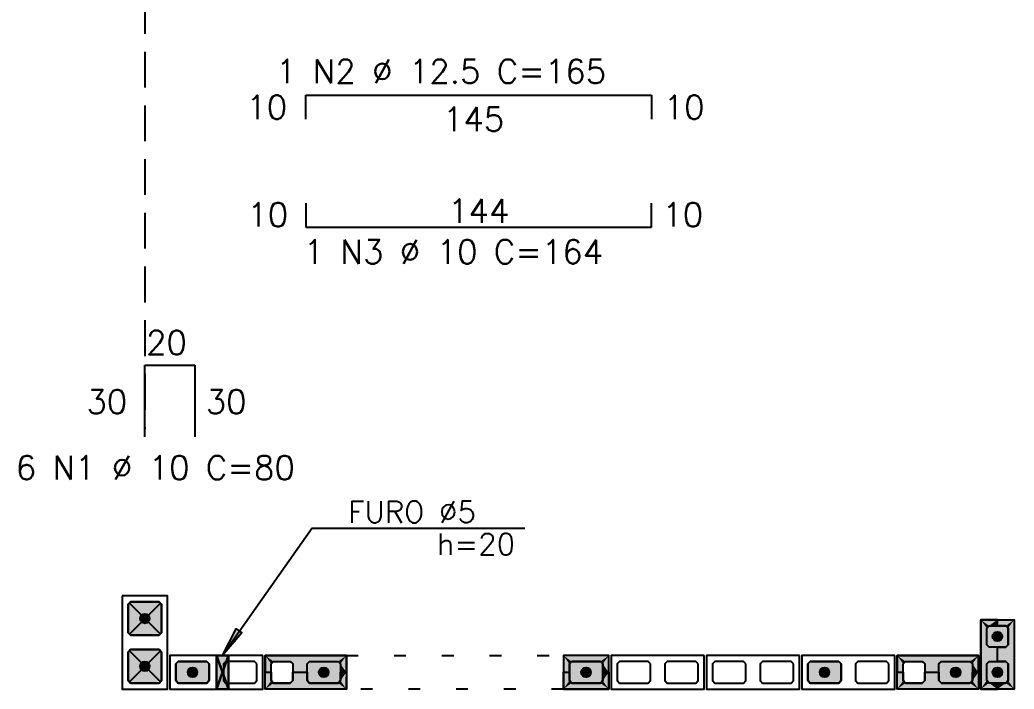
# Model space of a CAD drawing. Extents: x -3 to 120, y -1 to 61.
# Drawn here: x 65.05 to 73.39, y 18.66 to 24.27 of the extents above; entities that cross this region are included whole.
import ezdxf

# ---------------------------------------------------------------- set-up
doc = ezdxf.new("R2010")
doc.units = 0
doc.header["$MEASUREMENT"] = 0
doc.linetypes.add('ESTILO_TQS_0001', pattern=[0.45, 0.3, -0.15])
doc.linetypes.add('ESTILO_TQS_0002', pattern=[0.4, 0.1, -0.3])
for name, color, linetype in [('PENA_01', 1, 'CONTINUOUS'), ('PENA_02', 2, 'CONTINUOUS'), ('PENA_03', 3, 'CONTINUOUS'), ('PENA_05', 5, 'CONTINUOUS'), ('PENA_09', 254, 'CONTINUOUS'), ('PENA_11', 252, 'CONTINUOUS'), ('PENA_21', 100, 'CONTINUOUS'), ('PENA_23', 50, 'CONTINUOUS'), ('PENA_27', 21, 'CONTINUOUS')]:
    doc.layers.add(name, color=color, linetype=linetype)
doc.styles.get("Standard").update_dxf_attribs({"font": 'ROMANS.SHX'})

msp = doc.modelspace()

# ---------------------------------------------------------------- linework, layer by layer
at = {"layer": 'PENA_01', "linetype": 'ESTILO_TQS_0001'}
msp.add_line((66.1013, 25.8022), (66.1013, 20.8388), dxfattribs=at)
at = {"layer": 'PENA_01', "linetype": 'Continuous'}
for p, q in [((66.2313, 19.3822), (65.9713, 19.1222)), ((66.2313, 19.1222), (65.9713, 19.3822)), ((66.2313, 18.7222), (65.9713, 18.9822)), ((66.2313, 18.9822), (65.9713, 18.7222))]:
    msp.add_line(p, q, dxfattribs=at)
at = {"layer": 'PENA_01', "linetype": 'ESTILO_TQS_0001'}
for points in [[(73.1813, 19.0122), (73.1613, 19.0322), (73.1613, 19.1722), (73.1813, 19.1922), (73.3213, 19.1922), (73.3413, 19.1722), (73.3413, 19.0322), (73.3213, 19.0122), (73.1813, 19.0122)], [(73.1813, 18.7122), (73.1613, 18.7322), (73.1613, 18.8722), (73.1813, 18.8922), (73.3213, 18.8922), (73.3413, 18.8722), (73.3413, 18.7322), (73.3213, 18.7122), (73.1813, 18.7122)]]:
    msp.add_lwpolyline(points, dxfattribs=at)
at = {"layer": 'PENA_01', "linetype": 'Continuous'}
for points in [[(66.6413, 18.8722), (66.6213, 18.8922), (66.3813, 18.8922), (66.3613, 18.8722), (66.3613, 18.7322), (66.3813, 18.7122), (66.6213, 18.7122), (66.6413, 18.7322), (66.6413, 18.8722)], [(67.0413, 18.8722), (67.0213, 18.8922), (66.7813, 18.8922), (66.7613, 18.8722), (66.7613, 18.7322), (66.7813, 18.7122), (67.0213, 18.7122), (67.0413, 18.7322), (67.0413, 18.8722)], [(67.1813, 18.8922), (67.3213, 18.8922), (67.3413, 18.8722), (67.3413, 18.7322), (67.3213, 18.7122), (67.1813, 18.7122), (67.1613, 18.7322), (67.1613, 18.8722), (67.1813, 18.8922)], [(67.4813, 18.8922), (67.7213, 18.8922), (67.7413, 18.8722), (67.7413, 18.7322), (67.7213, 18.7122), (67.4813, 18.7122), (67.4613, 18.7322), (67.4613, 18.8722), (67.4813, 18.8922)], [(69.6813, 18.7122), (69.9213, 18.7122), (69.9413, 18.7322), (69.9413, 18.8722), (69.9213, 18.8922), (69.6813, 18.8922), (69.6613, 18.8722), (69.6613, 18.7322), (69.6813, 18.7122)], [(70.3413, 18.8722), (70.3213, 18.8922), (70.0813, 18.8922), (70.0613, 18.8722), (70.0613, 18.7322), (70.0813, 18.7122), (70.3213, 18.7122), (70.3413, 18.7322), (70.3413, 18.8722)], [(70.7413, 18.8722), (70.7213, 18.8922), (70.4813, 18.8922), (70.4613, 18.8722), (70.4613, 18.7322), (70.4813, 18.7122), (70.7213, 18.7122), (70.7413, 18.7322), (70.7413, 18.8722)], [(71.1413, 18.8722), (71.1213, 18.8922), (70.8813, 18.8922), (70.8613, 18.8722), (70.8613, 18.7322), (70.8813, 18.7122), (71.1213, 18.7122), (71.1413, 18.7322), (71.1413, 18.8722)], [(71.5413, 18.8722), (71.5213, 18.8922), (71.2813, 18.8922), (71.2613, 18.8722), (71.2613, 18.7322), (71.2813, 18.7122), (71.5213, 18.7122), (71.5413, 18.7322), (71.5413, 18.8722)], [(71.9413, 18.8722), (71.9213, 18.8922), (71.6813, 18.8922), (71.6613, 18.8722), (71.6613, 18.7322), (71.6813, 18.7122), (71.9213, 18.7122), (71.9413, 18.7322), (71.9413, 18.8722)], [(72.3413, 18.8722), (72.3213, 18.8922), (72.0813, 18.8922), (72.0613, 18.8722), (72.0613, 18.7322), (72.0813, 18.7122), (72.3213, 18.7122), (72.3413, 18.7322), (72.3413, 18.8722)], [(72.4813, 18.8922), (72.6213, 18.8922), (72.6413, 18.8722), (72.6413, 18.7322), (72.6213, 18.7122), (72.4813, 18.7122), (72.4613, 18.7322), (72.4613, 18.8722), (72.4813, 18.8922)], [(72.7813, 18.8922), (73.0213, 18.8922), (73.0413, 18.8722), (73.0413, 18.7322), (73.0213, 18.7122), (72.7813, 18.7122), (72.7613, 18.7322), (72.7613, 18.8722), (72.7813, 18.8922)]]:
    msp.add_lwpolyline(points, dxfattribs=at)
at = {"layer": 'PENA_02', "linetype": 'Continuous'}
for points in [[(65.9113, 19.4422), (65.9113, 18.6622), (66.2913, 18.6622), (66.2913, 19.4422), (65.9113, 19.4422)], [(73.1113, 18.6622), (73.1113, 19.2422), (73.3913, 19.2422), (73.3913, 18.6622), (73.1113, 18.6622)], [(67.0913, 18.9422), (66.3113, 18.9422), (66.3113, 18.6622), (67.0913, 18.6622), (67.0913, 18.9422)], [(67.1113, 18.9422), (67.7913, 18.9422), (67.7913, 18.6622), (67.1113, 18.6622), (67.1113, 18.9422)], [(69.6113, 18.6622), (69.9913, 18.6622), (69.9913, 18.9422), (69.6113, 18.9422), (69.6113, 18.6622)], [(70.7913, 18.9422), (70.0113, 18.9422), (70.0113, 18.6622), (70.7913, 18.6622), (70.7913, 18.9422)], [(71.5913, 18.9422), (70.8113, 18.9422), (70.8113, 18.6622), (71.5913, 18.6622), (71.5913, 18.9422)], [(72.3913, 18.9422), (71.6113, 18.9422), (71.6113, 18.6622), (72.3913, 18.6622), (72.3913, 18.9422)], [(72.4113, 18.9422), (73.0913, 18.9422), (73.0913, 18.6622), (72.4113, 18.6622), (72.4113, 18.9422)]]:
    msp.add_lwpolyline(points, dxfattribs=at)
at = {"layer": 'PENA_02', "linetype": 'ESTILO_TQS_0001'}
for points in [[(65.9813, 19.3922), (65.9613, 19.3722), (65.9613, 19.1322), (65.9813, 19.1122), (66.2213, 19.1122), (66.2413, 19.1322), (66.2413, 19.3722), (66.2213, 19.3922), (65.9813, 19.3922)], [(65.9813, 18.9922), (65.9613, 18.9722), (65.9613, 18.7322), (65.9813, 18.7122), (66.2213, 18.7122), (66.2413, 18.7322), (66.2413, 18.9722), (66.2213, 18.9922), (65.9813, 18.9922)]]:
    msp.add_lwpolyline(points, dxfattribs=at)
at = {"layer": 'PENA_03', "linetype": 'Continuous'}
for p, q in [((67.5049, 20.0105), (66.7515, 18.9422)), ((67.5049, 20.0105), (69.2877, 20.0105)), ((66.8015, 18.6614), (66.7015, 18.9422)), ((66.8015, 18.9422), (66.7015, 18.6622))]:
    msp.add_line(p, q, dxfattribs=at)
for points in [[(66.2213, 19.3922), (66.2413, 19.3722), (66.2413, 19.1322), (66.2213, 19.1122), (65.9813, 19.1122), (65.9613, 19.1322), (65.9613, 19.3722), (65.9813, 19.3922), (66.2213, 19.3922)], [(73.3213, 19.1922), (73.3413, 19.1722), (73.3413, 19.0322), (73.3213, 19.0122), (73.1813, 19.0122), (73.1613, 19.0322), (73.1613, 19.1722), (73.1813, 19.1922), (73.3213, 19.1922)], [(66.7515, 18.9422), (66.8662, 19.1663), (66.9147, 19.1338), (66.7515, 18.9422)], [(66.2213, 18.9922), (66.2413, 18.9722), (66.2413, 18.7322), (66.2213, 18.7122), (65.9813, 18.7122), (65.9613, 18.7322), (65.9613, 18.9722), (65.9813, 18.9922), (66.2213, 18.9922)], [(66.7015, 18.9422), (66.8015, 18.9422), (66.8015, 18.6614), (66.7015, 18.6614), (66.7015, 18.9422)], [(66.6413, 18.7322), (66.6213, 18.7122), (66.3813, 18.7122), (66.3613, 18.7322), (66.3613, 18.8722), (66.3813, 18.8922), (66.6213, 18.8922), (66.6413, 18.8722), (66.6413, 18.7322)], [(67.7413, 18.7322), (67.7213, 18.7122), (67.4813, 18.7122), (67.4613, 18.7322), (67.4613, 18.8722), (67.4813, 18.8922), (67.7213, 18.8922), (67.7413, 18.8722), (67.7413, 18.7322)], [(69.9413, 18.7322), (69.9213, 18.7122), (69.6813, 18.7122), (69.6613, 18.7322), (69.6613, 18.8722), (69.6813, 18.8922), (69.9213, 18.8922), (69.9413, 18.8722), (69.9413, 18.7322)], [(71.9413, 18.7322), (71.9213, 18.7122), (71.6813, 18.7122), (71.6613, 18.7322), (71.6613, 18.8722), (71.6813, 18.8922), (71.9213, 18.8922), (71.9413, 18.8722), (71.9413, 18.7322)], [(73.0413, 18.7322), (73.0213, 18.7122), (72.7813, 18.7122), (72.7613, 18.7322), (72.7613, 18.8722), (72.7813, 18.8922), (73.0213, 18.8922), (73.0413, 18.8722), (73.0413, 18.7322)], [(73.3213, 18.8922), (73.3413, 18.8722), (73.3413, 18.7322), (73.3213, 18.7122), (73.1813, 18.7122), (73.1613, 18.7322), (73.1613, 18.8722), (73.1813, 18.8922), (73.3213, 18.8922)]]:
    msp.add_lwpolyline(points, dxfattribs=at)
at = {"layer": 'PENA_03', "linetype": 'ESTILO_TQS_0002'}
msp.add_lwpolyline([(67.7913, 18.9422), (69.6113, 18.9422), (69.6113, 18.6622), (67.7913, 18.6622), (67.7913, 18.9422)], dxfattribs=at)
at = {"layer": 'PENA_03', "linetype": 'Continuous'}
for centre in [(66.1013, 19.2522), (73.2513, 19.1022), (66.1013, 18.8522), (66.5013, 18.8022), (67.6013, 18.8022), (69.8013, 18.8022), (71.8013, 18.8022), (72.9013, 18.8022), (73.2513, 18.8022)]:
    msp.add_circle(centre, 0.04, dxfattribs=at)
for points in [[(66.1413, 19.2522), (66.0813, 19.2868), (66.0637, 19.2658)], [(66.1413, 19.2522), (66.0637, 19.2658), (66.0637, 19.2385)], [(66.1413, 19.2522), (66.1083, 19.2916), (66.0813, 19.2868)], [(66.1413, 19.2522), (66.132, 19.2779), (66.1083, 19.2916)], [(66.1413, 19.2522), (66.0637, 19.2385), (66.0813, 19.2175)], [(66.1413, 19.2522), (66.0813, 19.2175), (66.1083, 19.2128)], [(66.1413, 19.2522), (66.1083, 19.2128), (66.132, 19.2265)], [(66.1413, 19.2522), (66.132, 19.2265), (66.1413, 19.2522)], [(66.7515, 18.9422), (66.8662, 19.1663), (66.9147, 19.1338)], [(66.7515, 18.9422), (66.9147, 19.1338), (66.7515, 18.9422)], [(73.2913, 19.1022), (73.2313, 19.1368), (73.2137, 19.1158)], [(73.2913, 19.1022), (73.2137, 19.1158), (73.2137, 19.0885)], [(73.2913, 19.1022), (73.2137, 19.0885), (73.2313, 19.0675)], [(73.2913, 19.1022), (73.2583, 19.1416), (73.2313, 19.1368)], [(73.2913, 19.1022), (73.2313, 19.0675), (73.2583, 19.0628)], [(73.2913, 19.1022), (73.282, 19.1279), (73.2583, 19.1416)], [(73.2913, 19.1022), (73.2583, 19.0628), (73.282, 19.0765)], [(73.2913, 19.1022), (73.282, 19.0765), (73.2913, 19.1022)], [(66.1413, 18.8522), (66.0813, 18.8868), (66.0637, 18.8658)], [(66.1413, 18.8522), (66.0637, 18.8658), (66.0637, 18.8385)], [(66.1413, 18.8522), (66.0637, 18.8385), (66.0813, 18.8175)], [(66.1413, 18.8522), (66.1083, 18.8916), (66.0813, 18.8868)], [(66.1413, 18.8522), (66.0813, 18.8175), (66.1083, 18.8128)], [(66.1413, 18.8522), (66.132, 18.8779), (66.1083, 18.8916)], [(66.1413, 18.8522), (66.1083, 18.8128), (66.132, 18.8265)], [(66.1413, 18.8522), (66.132, 18.8265), (66.1413, 18.8522)], [(66.5413, 18.8022), (66.4813, 18.8368), (66.4637, 18.8158)], [(66.5413, 18.8022), (66.4637, 18.8158), (66.4637, 18.7885)], [(66.5413, 18.8022), (66.4637, 18.7885), (66.4813, 18.7675)], [(66.5413, 18.8022), (66.5083, 18.8416), (66.4813, 18.8368)], [(66.5413, 18.8022), (66.4813, 18.7675), (66.5083, 18.7628)], [(66.5413, 18.8022), (66.532, 18.8279), (66.5083, 18.8416)], [(66.5413, 18.8022), (66.5083, 18.7628), (66.532, 18.7765)], [(66.5413, 18.8022), (66.532, 18.7765), (66.5413, 18.8022)], [(67.6413, 18.8022), (67.5813, 18.8368), (67.5637, 18.8158)], [(67.6413, 18.8022), (67.5637, 18.8158), (67.5637, 18.7885)], [(67.6413, 18.8022), (67.5637, 18.7885), (67.5813, 18.7675)], [(67.6413, 18.8022), (67.6083, 18.8416), (67.5813, 18.8368)], [(67.6413, 18.8022), (67.5813, 18.7675), (67.6083, 18.7628)], [(67.6413, 18.8022), (67.632, 18.8279), (67.6083, 18.8416)], [(67.6413, 18.8022), (67.6083, 18.7628), (67.632, 18.7765)], [(67.6413, 18.8022), (67.632, 18.7765), (67.6413, 18.8022)], [(69.8413, 18.8022), (69.7813, 18.8368), (69.7637, 18.8158)], [(69.8413, 18.8022), (69.7637, 18.8158), (69.7637, 18.7885)], [(69.8413, 18.8022), (69.7637, 18.7885), (69.7813, 18.7675)], [(69.8413, 18.8022), (69.8083, 18.8416), (69.7813, 18.8368)], [(69.8413, 18.8022), (69.7813, 18.7675), (69.8083, 18.7628)], [(69.8413, 18.8022), (69.832, 18.8279), (69.8083, 18.8416)], [(69.8413, 18.8022), (69.8083, 18.7628), (69.832, 18.7765)], [(69.8413, 18.8022), (69.832, 18.7765), (69.8413, 18.8022)], [(71.8413, 18.8022), (71.7813, 18.8368), (71.7637, 18.8158)], [(71.8413, 18.8022), (71.7637, 18.8158), (71.7637, 18.7885)], [(71.8413, 18.8022), (71.7637, 18.7885), (71.7813, 18.7675)], [(71.8413, 18.8022), (71.8083, 18.8416), (71.7813, 18.8368)], [(71.8413, 18.8022), (71.7813, 18.7675), (71.8083, 18.7628)], [(71.8413, 18.8022), (71.832, 18.8279), (71.8083, 18.8416)], [(71.8413, 18.8022), (71.8083, 18.7628), (71.832, 18.7765)], [(71.8413, 18.8022), (71.832, 18.7765), (71.8413, 18.8022)], [(72.9413, 18.8022), (72.8813, 18.8368), (72.8637, 18.8158)], [(72.9413, 18.8022), (72.8637, 18.8158), (72.8637, 18.7885)], [(72.9413, 18.8022), (72.8637, 18.7885), (72.8813, 18.7675)], [(72.9413, 18.8022), (72.9083, 18.8416), (72.8813, 18.8368)], [(72.9413, 18.8022), (72.8813, 18.7675), (72.9083, 18.7628)], [(72.9413, 18.8022), (72.932, 18.8279), (72.9083, 18.8416)], [(72.9413, 18.8022), (72.9083, 18.7628), (72.932, 18.7765)], [(72.9413, 18.8022), (72.932, 18.7765), (72.9413, 18.8022)], [(73.2913, 18.8022), (73.2313, 18.8368), (73.2137, 18.8158)], [(73.2913, 18.8022), (73.2137, 18.8158), (73.2137, 18.7885)], [(73.2913, 18.8022), (73.2137, 18.7885), (73.2313, 18.7675)], [(73.2913, 18.8022), (73.2583, 18.8416), (73.2313, 18.8368)], [(73.2913, 18.8022), (73.2313, 18.7675), (73.2583, 18.7628)], [(73.2913, 18.8022), (73.282, 18.8279), (73.2583, 18.8416)], [(73.2913, 18.8022), (73.2583, 18.7628), (73.282, 18.7765)], [(73.2913, 18.8022), (73.282, 18.7765), (73.2913, 18.8022)]]:
    msp.add_solid(points, dxfattribs=at)
at = {"layer": 'PENA_05', "linetype": 'Continuous'}
for p, q in [((67.4513, 23.4378), (67.4513, 23.6378)), ((67.4513, 23.6378), (70.3513, 23.6378)), ((70.3513, 23.6378), (70.3513, 23.4378)), ((67.4513, 22.7321), (67.4513, 22.5321)), ((70.3513, 22.5321), (70.3513, 22.7321)), ((67.4513, 22.5321), (70.3513, 22.5321)), ((66.1013, 20.775), (66.1013, 21.375)), ((66.1013, 21.375), (66.5213, 21.375)), ((66.5213, 21.375), (66.5213, 20.775))]:
    msp.add_line(p, q, dxfattribs=at)
at = {"layer": 'PENA_09', "linetype": 'Continuous'}
for points in [[(66.7514, 18.802), (66.7015, 18.9422), (66.7015, 18.6622), (66.7514, 18.802)], [(66.8015, 18.9422), (66.7015, 18.9422), (66.7514, 18.802), (66.8015, 18.9422)], [(66.8015, 18.9422), (66.7514, 18.802), (66.8015, 18.6614), (66.8015, 18.9422)], [(66.8015, 18.6614), (66.7514, 18.802), (66.7015, 18.6622), (66.7015, 18.6614), (66.8015, 18.6614)], [(66.7514, 18.802), (66.7015, 18.6622), (66.7015, 18.6614), (66.8015, 18.6614), (66.7514, 18.802)]]:
    msp.add_lwpolyline(points, dxfattribs=at)
for points in [[(66.7514, 18.802), (66.7015, 18.9422), (66.7015, 18.6622)], [(66.8015, 18.9422), (66.7015, 18.9422), (66.7514, 18.802)], [(66.8015, 18.9422), (66.7514, 18.802), (66.8015, 18.9422)], [(66.8015, 18.9422), (66.7514, 18.802), (66.8015, 18.6614)], [(66.8015, 18.9422), (66.8015, 18.6614), (66.8015, 18.9422)], [(66.7514, 18.802), (66.7015, 18.6622), (66.7514, 18.802)], [(66.8015, 18.6614), (66.7514, 18.802), (66.7015, 18.6622)], [(66.7514, 18.802), (66.7015, 18.6622), (66.7015, 18.6622)], [(66.7514, 18.802), (66.7015, 18.6622), (66.8015, 18.6614)], [(66.7514, 18.802), (66.8015, 18.6614), (66.7514, 18.802)], [(66.8015, 18.6614), (66.7015, 18.6622), (66.7015, 18.6622)], [(66.8015, 18.6614), (66.7015, 18.6622), (66.8015, 18.6614)]]:
    msp.add_solid(points, dxfattribs=at)
at = {"layer": 'PENA_11', "linetype": 'Continuous'}
for points in [[(66.2213, 19.3922), (65.9813, 19.1122), (65.9613, 19.1322)], [(66.2213, 19.3922), (65.9613, 19.1322), (65.9613, 19.3722)], [(66.2213, 19.3922), (65.9613, 19.3722), (65.9813, 19.3922)], [(66.2213, 19.3922), (66.2213, 19.1122), (65.9813, 19.1122)], [(66.2213, 19.3922), (65.9813, 19.3922), (66.2213, 19.3922)], [(66.2213, 19.3922), (66.2413, 19.3722), (66.2413, 19.1322)], [(66.2213, 19.3922), (66.2413, 19.1322), (66.2213, 19.1122)], [(73.3213, 19.1922), (73.1813, 19.0122), (73.1613, 19.0322)], [(73.3213, 19.1922), (73.1613, 19.0322), (73.1613, 19.1722)], [(73.3213, 19.1922), (73.1613, 19.1722), (73.1813, 19.1922)], [(73.3213, 19.1922), (73.3213, 19.0122), (73.1813, 19.0122)], [(73.3213, 19.1922), (73.1813, 19.1922), (73.3213, 19.1922)], [(73.3213, 19.1922), (73.3413, 19.1722), (73.3413, 19.0322)], [(73.3213, 19.1922), (73.3413, 19.0322), (73.3213, 19.0122)], [(66.2213, 18.9922), (65.9813, 18.7122), (65.9613, 18.7322)], [(66.2213, 18.9922), (65.9613, 18.7322), (65.9613, 18.9722)], [(66.2213, 18.9922), (65.9613, 18.9722), (65.9813, 18.9922)], [(66.2213, 18.9922), (66.2213, 18.7122), (65.9813, 18.7122)], [(66.2213, 18.9922), (65.9813, 18.9922), (66.2213, 18.9922)], [(66.2213, 18.9922), (66.2413, 18.9722), (66.2413, 18.7322)], [(66.2213, 18.9922), (66.2413, 18.7322), (66.2213, 18.7122)], [(66.6413, 18.7322), (66.3613, 18.8722), (66.3813, 18.8922)], [(66.6413, 18.7322), (66.3613, 18.7322), (66.3613, 18.8722)], [(66.6413, 18.7322), (66.3813, 18.8922), (66.6213, 18.8922)], [(66.6413, 18.7322), (66.6213, 18.8922), (66.6413, 18.8722)], [(66.6413, 18.7322), (66.6413, 18.8722), (66.6413, 18.7322)], [(67.7413, 18.7322), (67.4613, 18.8722), (67.4813, 18.8922)], [(67.7413, 18.7322), (67.4613, 18.7322), (67.4613, 18.8722)], [(67.7413, 18.7322), (67.4813, 18.8922), (67.7213, 18.8922)], [(67.7413, 18.7322), (67.7213, 18.8922), (67.7413, 18.8722)], [(67.7413, 18.7322), (67.7413, 18.8722), (67.7413, 18.7322)], [(69.9413, 18.7322), (69.6613, 18.8722), (69.6813, 18.8922)], [(69.9413, 18.7322), (69.6613, 18.7322), (69.6613, 18.8722)], [(69.9413, 18.7322), (69.6813, 18.8922), (69.9213, 18.8922)], [(69.9413, 18.7322), (69.9213, 18.8922), (69.9413, 18.8722)], [(69.9413, 18.7322), (69.9413, 18.8722), (69.9413, 18.7322)], [(71.9413, 18.7322), (71.6613, 18.8722), (71.6813, 18.8922)], [(71.9413, 18.7322), (71.6613, 18.7322), (71.6613, 18.8722)], [(71.9413, 18.7322), (71.6813, 18.8922), (71.9213, 18.8922)], [(71.9413, 18.7322), (71.9213, 18.8922), (71.9413, 18.8722)], [(71.9413, 18.7322), (71.9413, 18.8722), (71.9413, 18.7322)], [(73.0413, 18.7322), (72.7613, 18.8722), (72.7813, 18.8922)], [(73.0413, 18.7322), (72.7613, 18.7322), (72.7613, 18.8722)], [(73.0413, 18.7322), (72.7813, 18.8922), (73.0213, 18.8922)], [(73.0413, 18.7322), (73.0213, 18.8922), (73.0413, 18.8722)], [(73.0413, 18.7322), (73.0413, 18.8722), (73.0413, 18.7322)], [(73.3213, 18.8922), (73.1813, 18.7122), (73.1613, 18.7322)], [(73.3213, 18.8922), (73.1613, 18.7322), (73.1613, 18.8722)], [(73.3213, 18.8922), (73.1613, 18.8722), (73.1813, 18.8922)], [(73.3213, 18.8922), (73.3213, 18.7122), (73.1813, 18.7122)], [(73.3213, 18.8922), (73.1813, 18.8922), (73.3213, 18.8922)], [(73.3213, 18.8922), (73.3413, 18.8722), (73.3413, 18.7322)], [(73.3213, 18.8922), (73.3413, 18.7322), (73.3213, 18.7122)], [(66.6413, 18.7322), (66.3813, 18.7122), (66.3613, 18.7322)], [(66.6413, 18.7322), (66.6213, 18.7122), (66.3813, 18.7122)], [(67.7413, 18.7322), (67.4813, 18.7122), (67.4613, 18.7322)], [(67.7413, 18.7322), (67.7213, 18.7122), (67.4813, 18.7122)], [(69.9413, 18.7322), (69.6813, 18.7122), (69.6613, 18.7322)], [(69.9413, 18.7322), (69.9213, 18.7122), (69.6813, 18.7122)], [(71.9413, 18.7322), (71.6813, 18.7122), (71.6613, 18.7322)], [(71.9413, 18.7322), (71.9213, 18.7122), (71.6813, 18.7122)], [(73.0413, 18.7322), (72.7813, 18.7122), (72.7613, 18.7322)], [(73.0413, 18.7322), (73.0213, 18.7122), (72.7813, 18.7122)]]:
    msp.add_solid(points, dxfattribs=at)
at = {"layer": 'PENA_21', "linetype": 'Continuous'}
for points in [[(67.1113, 18.8022), (67.1613, 18.8022), (67.1613, 18.8722), (67.1813, 18.8922), (67.3213, 18.8922), (67.3413, 18.8722), (67.3413, 18.8022), (67.4613, 18.8022), (67.4613, 18.8722), (67.4813, 18.8922), (67.7213, 18.8922), (67.7413, 18.8722), (67.7413, 18.8022), (67.7913, 18.8022), (67.7913, 18.9422), (67.1113, 18.9422), (67.1113, 18.8022)], [(72.4113, 18.8022), (72.4613, 18.8022), (72.4613, 18.8722), (72.4813, 18.8922), (72.6213, 18.8922), (72.6413, 18.8722), (72.6413, 18.8022), (72.7613, 18.8022), (72.7613, 18.8722), (72.7813, 18.8922), (73.0213, 18.8922), (73.0413, 18.8722), (73.0413, 18.8022), (73.0913, 18.8022), (73.0913, 18.9422), (72.4113, 18.9422), (72.4113, 18.8022)], [(67.1113, 18.8022), (67.1613, 18.8022), (67.1613, 18.7322), (67.1813, 18.7122), (67.3213, 18.7122), (67.3413, 18.7322), (67.3413, 18.8022), (67.4613, 18.8022), (67.4613, 18.7322), (67.4813, 18.7122), (67.7213, 18.7122), (67.7413, 18.7322), (67.7413, 18.8022), (67.7913, 18.8022), (67.7913, 18.6622), (67.1113, 18.6622), (67.1113, 18.8022)], [(72.4113, 18.8022), (72.4613, 18.8022), (72.4613, 18.7322), (72.4813, 18.7122), (72.6213, 18.7122), (72.6413, 18.7322), (72.6413, 18.8022), (72.7613, 18.8022), (72.7613, 18.7322), (72.7813, 18.7122), (73.0213, 18.7122), (73.0413, 18.7322), (73.0413, 18.8022), (73.0913, 18.8022), (73.0913, 18.6622), (72.4113, 18.6622), (72.4113, 18.8022)]]:
    msp.add_lwpolyline(points, dxfattribs=at)
for points in [[(67.7913, 18.9422), (67.1113, 18.9422), (67.1813, 18.8922)], [(67.1113, 18.9422), (67.1113, 18.8022), (67.1613, 18.8022)], [(67.1113, 18.9422), (67.1613, 18.8022), (67.1613, 18.8722)], [(67.1113, 18.9422), (67.1613, 18.8722), (67.1813, 18.8922)], [(67.7913, 18.9422), (67.1813, 18.8922), (67.3213, 18.8922)], [(67.7913, 18.9422), (67.3213, 18.8922), (67.3413, 18.8722)], [(67.7913, 18.9422), (67.3413, 18.8722), (67.4813, 18.8922)], [(67.7913, 18.9422), (67.4813, 18.8922), (67.7213, 18.8922)], [(67.7913, 18.9422), (67.7213, 18.8922), (67.7413, 18.8722)], [(67.7913, 18.9422), (67.7413, 18.8722), (67.7913, 18.8022)], [(73.0913, 18.9422), (72.4113, 18.9422), (72.4813, 18.8922)], [(72.4113, 18.9422), (72.4113, 18.8022), (72.4613, 18.8022)], [(72.4113, 18.9422), (72.4613, 18.8022), (72.4613, 18.8722)], [(72.4113, 18.9422), (72.4613, 18.8722), (72.4813, 18.8922)], [(73.0913, 18.9422), (72.4813, 18.8922), (72.6213, 18.8922)], [(73.0913, 18.9422), (72.6213, 18.8922), (72.6413, 18.8722)], [(73.0913, 18.9422), (72.6413, 18.8722), (72.7813, 18.8922)], [(73.0913, 18.9422), (72.7813, 18.8922), (73.0213, 18.8922)], [(73.0913, 18.9422), (73.0213, 18.8922), (73.0413, 18.8722)], [(73.0913, 18.9422), (73.0413, 18.8722), (73.0913, 18.8022)], [(67.3413, 18.8722), (67.4613, 18.8722), (67.4813, 18.8922)], [(67.3413, 18.8722), (67.3413, 18.8022), (67.4613, 18.8022)], [(67.3413, 18.8722), (67.4613, 18.8022), (67.4613, 18.8722)], [(67.7913, 18.8022), (67.7413, 18.8722), (67.7413, 18.8022)], [(72.6413, 18.8722), (72.7613, 18.8722), (72.7813, 18.8922)], [(72.6413, 18.8722), (72.6413, 18.8022), (72.7613, 18.8022)], [(72.6413, 18.8722), (72.7613, 18.8022), (72.7613, 18.8722)], [(73.0913, 18.8022), (73.0413, 18.8722), (73.0413, 18.8022)], [(67.1113, 18.6622), (67.1113, 18.8022), (67.1613, 18.8022)], [(67.1113, 18.6622), (67.1613, 18.8022), (67.1613, 18.7322)], [(67.3413, 18.7322), (67.3413, 18.8022), (67.4613, 18.8022)], [(67.3413, 18.7322), (67.4613, 18.8022), (67.4613, 18.7322)], [(67.7913, 18.6622), (67.7413, 18.7322), (67.7913, 18.8022)], [(67.7913, 18.8022), (67.7413, 18.7322), (67.7413, 18.8022)], [(72.4113, 18.6622), (72.4113, 18.8022), (72.4613, 18.8022)], [(72.4113, 18.6622), (72.4613, 18.8022), (72.4613, 18.7322)], [(72.6413, 18.7322), (72.6413, 18.8022), (72.7613, 18.8022)], [(72.6413, 18.7322), (72.7613, 18.8022), (72.7613, 18.7322)], [(73.0913, 18.6622), (73.0413, 18.7322), (73.0913, 18.8022)], [(73.0913, 18.8022), (73.0413, 18.7322), (73.0413, 18.8022)], [(67.1113, 18.6622), (67.1613, 18.7322), (67.1813, 18.7122)], [(67.7913, 18.6622), (67.1113, 18.6622), (67.1813, 18.7122)], [(67.7913, 18.6622), (67.1813, 18.7122), (67.3213, 18.7122)], [(67.7913, 18.6622), (67.3213, 18.7122), (67.3413, 18.7322)], [(67.7913, 18.6622), (67.3413, 18.7322), (67.4813, 18.7122)], [(67.3413, 18.7322), (67.4613, 18.7322), (67.4813, 18.7122)], [(67.7913, 18.6622), (67.4813, 18.7122), (67.7213, 18.7122)], [(67.7913, 18.6622), (67.7213, 18.7122), (67.7413, 18.7322)], [(72.4113, 18.6622), (72.4613, 18.7322), (72.4813, 18.7122)], [(73.0913, 18.6622), (72.4113, 18.6622), (72.4813, 18.7122)], [(73.0913, 18.6622), (72.4813, 18.7122), (72.6213, 18.7122)], [(73.0913, 18.6622), (72.6213, 18.7122), (72.6413, 18.7322)], [(73.0913, 18.6622), (72.6413, 18.7322), (72.7813, 18.7122)], [(72.6413, 18.7322), (72.7613, 18.7322), (72.7813, 18.7122)], [(73.0913, 18.6622), (72.7813, 18.7122), (73.0213, 18.7122)], [(73.0913, 18.6622), (73.0213, 18.7122), (73.0413, 18.7322)]]:
    msp.add_solid(points, dxfattribs=at)
at = {"layer": 'PENA_23', "linetype": 'Continuous'}
for points in [[(69.9413, 18.8022), (69.9913, 18.8022), (69.9913, 18.9422), (69.6113, 18.9422), (69.6113, 18.8022), (69.6613, 18.8022), (69.6613, 18.8722), (69.6813, 18.8922), (69.9213, 18.8922), (69.9413, 18.8722), (69.9413, 18.8022)], [(69.9413, 18.8022), (69.9913, 18.8022), (69.9913, 18.6622), (69.6113, 18.6622), (69.6113, 18.8022), (69.6613, 18.8022), (69.6613, 18.7322), (69.6813, 18.7122), (69.9213, 18.7122), (69.9413, 18.7322), (69.9413, 18.8022)]]:
    msp.add_lwpolyline(points, dxfattribs=at)
for points in [[(69.9913, 18.9422), (69.6113, 18.9422), (69.6813, 18.8922)], [(69.6113, 18.9422), (69.6113, 18.8022), (69.6613, 18.8022)], [(69.6113, 18.9422), (69.6613, 18.8022), (69.6613, 18.8722)], [(69.6113, 18.9422), (69.6613, 18.8722), (69.6813, 18.8922)], [(69.9913, 18.9422), (69.6813, 18.8922), (69.9213, 18.8922)], [(69.9913, 18.9422), (69.9213, 18.8922), (69.9413, 18.8722)], [(69.9913, 18.9422), (69.9413, 18.8722), (69.9913, 18.8022)], [(69.9913, 18.8022), (69.9413, 18.8722), (69.9413, 18.8022)], [(69.6113, 18.6622), (69.6113, 18.8022), (69.6613, 18.8022)], [(69.6113, 18.6622), (69.6613, 18.8022), (69.6613, 18.7322)], [(69.9913, 18.6622), (69.9413, 18.7322), (69.9913, 18.8022)], [(69.9913, 18.8022), (69.9413, 18.7322), (69.9413, 18.8022)], [(69.6113, 18.6622), (69.6613, 18.7322), (69.6813, 18.7122)], [(69.9913, 18.6622), (69.6113, 18.6622), (69.6813, 18.7122)], [(69.9913, 18.6622), (69.6813, 18.7122), (69.9213, 18.7122)], [(69.9913, 18.6622), (69.9213, 18.7122), (69.9413, 18.7322)]]:
    msp.add_solid(points, dxfattribs=at)
at = {"layer": 'PENA_27', "linetype": 'Continuous'}
for points in [[(73.1113, 19.2422), (73.1113, 18.6622), (73.2513, 18.6622), (73.2513, 18.7122), (73.1813, 18.7122), (73.1613, 18.7322), (73.1613, 18.8722), (73.1813, 18.8922), (73.2513, 18.8922), (73.2513, 19.0122), (73.1813, 19.0122), (73.1613, 19.0322), (73.1613, 19.1722), (73.1813, 19.1922), (73.2513, 19.1922), (73.2513, 19.2422), (73.1113, 19.2422)], [(73.3913, 19.2422), (73.3913, 18.6622), (73.2513, 18.6622), (73.2513, 18.7122), (73.3213, 18.7122), (73.3413, 18.7322), (73.3413, 18.8722), (73.3213, 18.8922), (73.2513, 18.8922), (73.2513, 19.0122), (73.3213, 19.0122), (73.3413, 19.0322), (73.3413, 19.1722), (73.3213, 19.1922), (73.2513, 19.1922), (73.2513, 19.2422), (73.3913, 19.2422)]]:
    msp.add_lwpolyline(points, dxfattribs=at)
for points in [[(73.1113, 18.6622), (73.1613, 19.1722), (73.1113, 19.2422)], [(73.1613, 19.1722), (73.1813, 19.1922), (73.1113, 19.2422)], [(73.1113, 19.2422), (73.1813, 19.1922), (73.2513, 19.2422)], [(73.1813, 19.1922), (73.2513, 19.1922), (73.2513, 19.2422)], [(73.3213, 19.1922), (73.2513, 19.1922), (73.3913, 19.2422)], [(73.2513, 19.1922), (73.2513, 19.2422), (73.3913, 19.2422)], [(73.3413, 19.1722), (73.3213, 19.1922), (73.3913, 19.2422)], [(73.3413, 19.0322), (73.3913, 19.2422), (73.3413, 18.8722)], [(73.3413, 18.8722), (73.3913, 19.2422), (73.3413, 18.7322)], [(73.3913, 19.2422), (73.3913, 18.6622), (73.3413, 18.7322)], [(73.3413, 19.0322), (73.3413, 19.1722), (73.3913, 19.2422)], [(73.1613, 18.7322), (73.1613, 19.1722), (73.1113, 18.6622)], [(73.1613, 19.1722), (73.1613, 18.8722), (73.1613, 19.0322)], [(73.1613, 19.1722), (73.1613, 18.8722), (73.1613, 18.7322)], [(73.1613, 18.8722), (73.1813, 18.8922), (73.1613, 19.0322)], [(73.1613, 19.0322), (73.1813, 18.8922), (73.1813, 19.0122)], [(73.1813, 18.8922), (73.2513, 18.8922), (73.1813, 19.0122)], [(73.1813, 19.0122), (73.2513, 18.8922), (73.2513, 19.0122)], [(73.2513, 18.8922), (73.3213, 19.0122), (73.3213, 18.8922)], [(73.2513, 18.8922), (73.2513, 19.0122), (73.3213, 19.0122)], [(73.3213, 19.0122), (73.3413, 19.0322), (73.3213, 18.8922)], [(73.3213, 18.8922), (73.3413, 19.0322), (73.3413, 18.8722)], [(73.1813, 18.7122), (73.1613, 18.7322), (73.1113, 18.6622)], [(73.1113, 18.6622), (73.2513, 18.6622), (73.1813, 18.7122)], [(73.2513, 18.6622), (73.2513, 18.7122), (73.1813, 18.7122)], [(73.3913, 18.6622), (73.2513, 18.6622), (73.3213, 18.7122)], [(73.3213, 18.7122), (73.2513, 18.6622), (73.2513, 18.7122)], [(73.3413, 18.7322), (73.3913, 18.6622), (73.3213, 18.7122)]]:
    msp.add_solid(points, dxfattribs=at)

# ---------------------------------------------------------------- texts
at = {"layer": 'PENA_03', "linetype": 'Continuous'}
for s, height, p in [('1 N2 %%c 12.5 C=165', 0.2, (67.2013, 23.7378)), ('10', 0.2, (66.9513, 23.4378)), ('10', 0.2, (70.4513, 23.4378)), ('145', 0.2, (68.6013, 23.3378)), ('144', 0.2, (68.6448, 22.5678)), ('10', 0.2, (66.9613, 22.5371)), ('10', 0.2, (70.4413, 22.5371)), ('1 N3 %%c 10 C=164', 0.2, (67.4335, 22.2262)), ('20', 0.2, (66.1113, 21.465)), ('30', 0.2, (65.6113, 20.97)), ('30', 0.2, (66.6113, 20.97)), ('6 N1 %%c 10 C=80', 0.2, (65.0189, 20.4168)), ('FURO %%c5', 0.18, (67.805, 20.056)), ('h=20', 0.18, (68.5502, 19.7863))]:
    msp.add_text(s, height=height, dxfattribs=at).set_placement(p)

doc.saveas('drawing.dxf')
